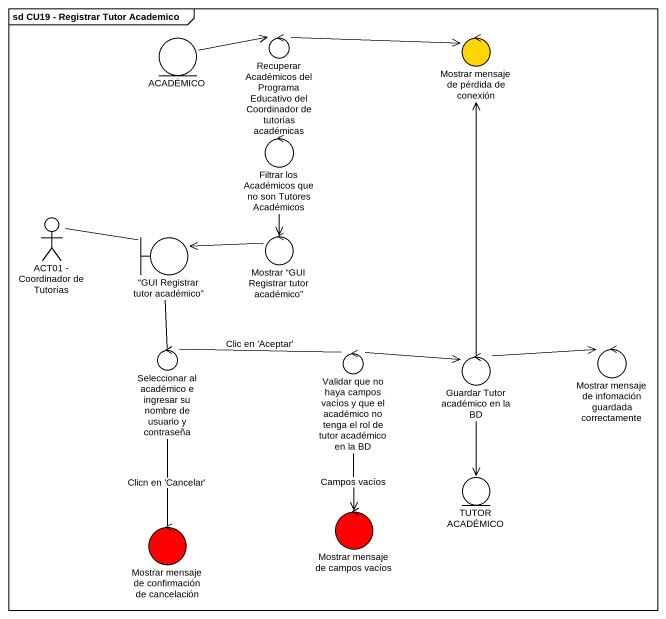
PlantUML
@startuml
mainframe sd CU19 - Registrar Tutor Academico
entity ACADÉMICO
control "Recuperar Académicos del Programa Educativo del Coordinador de tutorías académicas" as Recuperar_Académicos_del
control "Mostrar mensaje de pérdida de conexión" as Mostrar_mensaje_de_pérdida #FFD700
control "Filtrar los Académicos que no son Tutores Académicos" as Filtrar_los_Académicos_que
actor "ACT01 - Coordinador de Tutorías" as ACT01_Coordinador_de
boundary "“GUI Registrar tutor académico”" as GUI_Registrar_tutor
control "Mostrar “GUI Registrar tutor académico”" as Mostrar_GUI_Registrar_tutor
control "Seleccionar al académico e ingresar su nombre de usuario y contraseña" as Seleccionar_al_académico_e
control "Validar que no haya campos vacíos y que el académico no tenga el rol de tutor académico en la BD" as Validar_que_no_haya_campos
control "Guardar Tutor académico en la BD" as Guardar_Tutor_académico_en
control "Mostrar mensaje de infomación guardada correctamente" as Mostrar_mensaje_de
entity "TUTOR ACADÉMICO" as TUTOR_ACADÉMICO
control "Mostrar mensaje de confirmación de cancelación" as Mostrar_mensaje_de_2 #FF0000
control "Mostrar mensaje de campos vacíos" as Mostrar_mensaje_de_campos #FF0000
ACADÉMICO -right-> Recuperar_Académicos_del
Recuperar_Académicos_del -right-> Mostrar_mensaje_de_pérdida
Recuperar_Académicos_del -- Filtrar_los_Académicos_que
Filtrar_los_Académicos_que --> Mostrar_GUI_Registrar_tutor
ACT01_Coordinador_de -right- GUI_Registrar_tutor
GUI_Registrar_tutor -- Seleccionar_al_académico_e
Mostrar_GUI_Registrar_tutor -left-> GUI_Registrar_tutor
Seleccionar_al_académico_e -right- Validar_que_no_haya_campos : Clic en 'Aceptar'
Seleccionar_al_académico_e -- Mostrar_mensaje_de_2 : Clicn en 'Cancelar'
Validar_que_no_haya_campos -right-> Guardar_Tutor_académico_en
Validar_que_no_haya_campos --> Mostrar_mensaje_de_campos : Campos vacíos
Guardar_Tutor_académico_en -up-> Mostrar_mensaje_de_pérdida
Guardar_Tutor_académico_en -right-> Mostrar_mensaje_de
Guardar_Tutor_académico_en --> TUTOR_ACADÉMICO
@enduml
